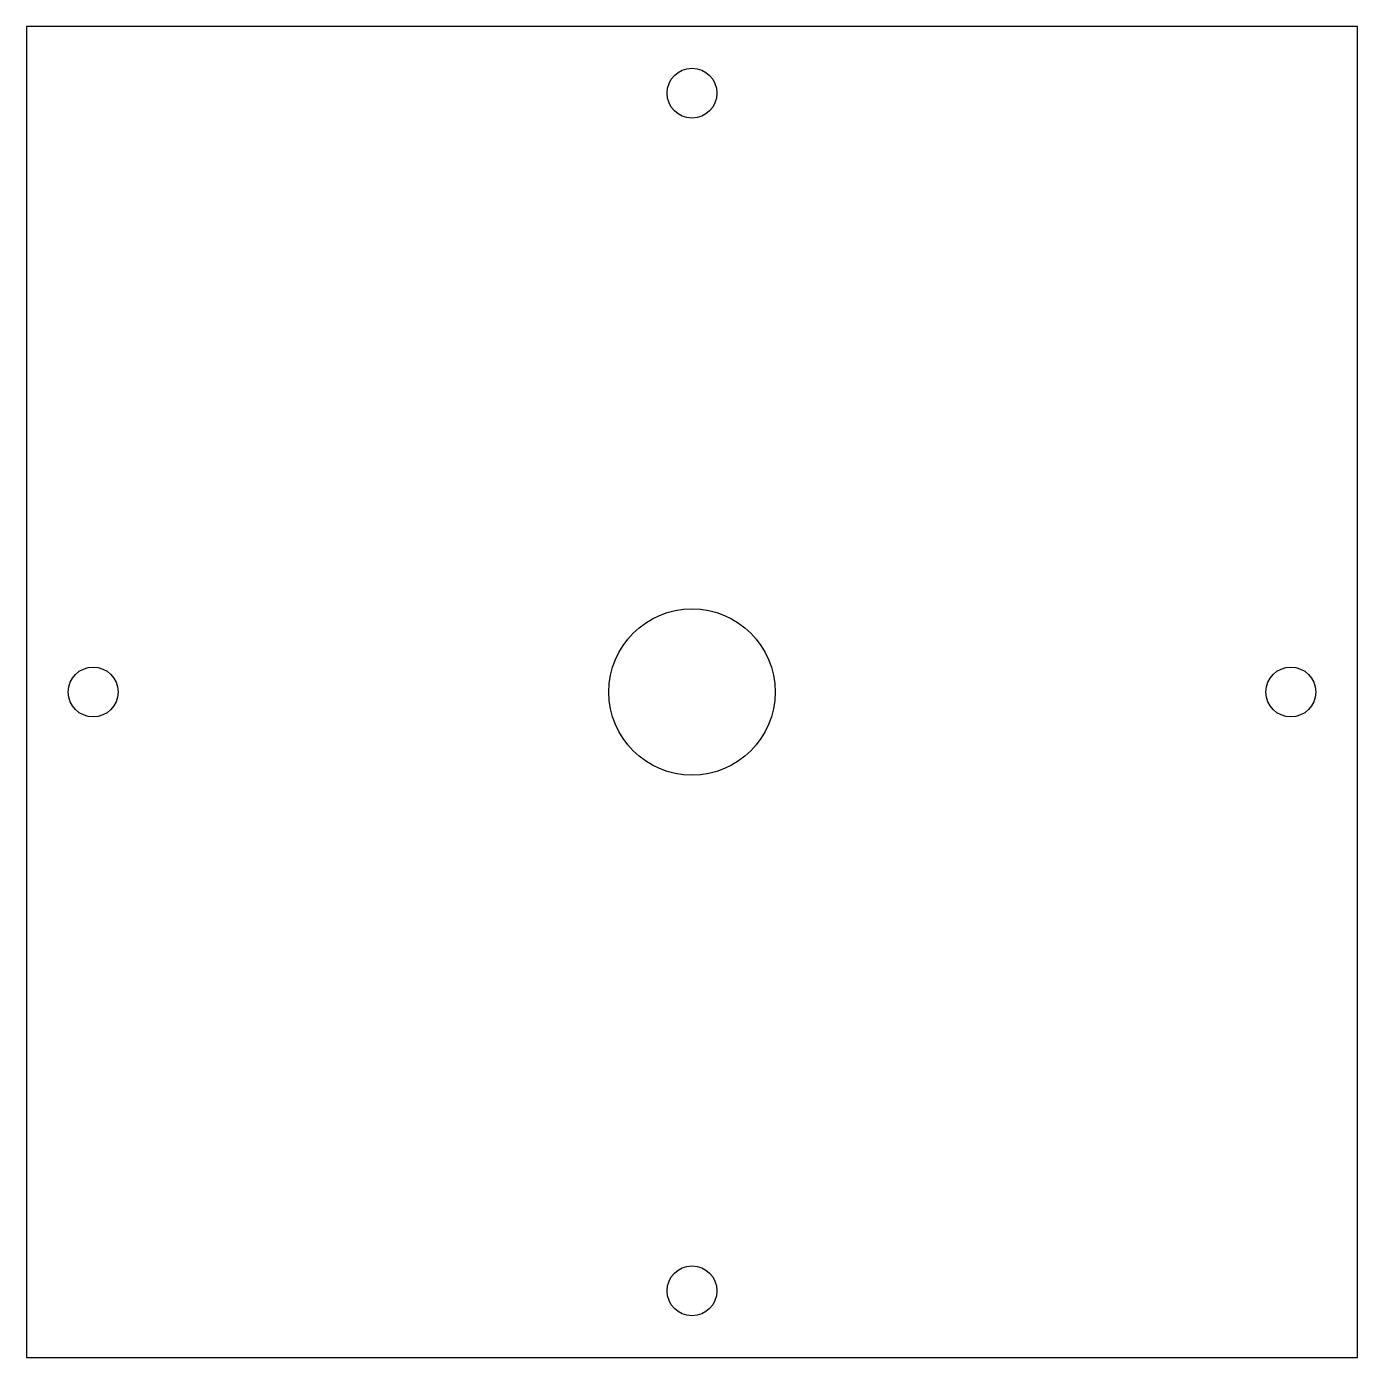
# Model space of a CAD drawing. Header units: millimetres. Extents: x 0 to 400, y 0 to 400.
import ezdxf

# ---------------------------------------------------------------- set-up
doc = ezdxf.new("R2010")
doc.units = ezdxf.units.MM
doc.layers.add('CUT_INNER', color=3, linetype='Continuous')
doc.layers.add('CUT_OUTER', color=1, linetype='Continuous')

msp = doc.modelspace()

# ---------------------------------------------------------------- linework, layer by layer
at = {"layer": 'CUT_INNER'}
for centre, radius in [((200, 380), 7.5), ((200, 200), 25), ((20, 200), 7.5), ((380, 200), 7.5), ((200, 20), 7.5)]:
    msp.add_circle(centre, radius, dxfattribs=at)
at = {"layer": 'CUT_OUTER'}
msp.add_lwpolyline([(0, 0), (400, 0), (400, 400), (0, 400)], close=True, dxfattribs=at)

doc.saveas('drawing.dxf')
